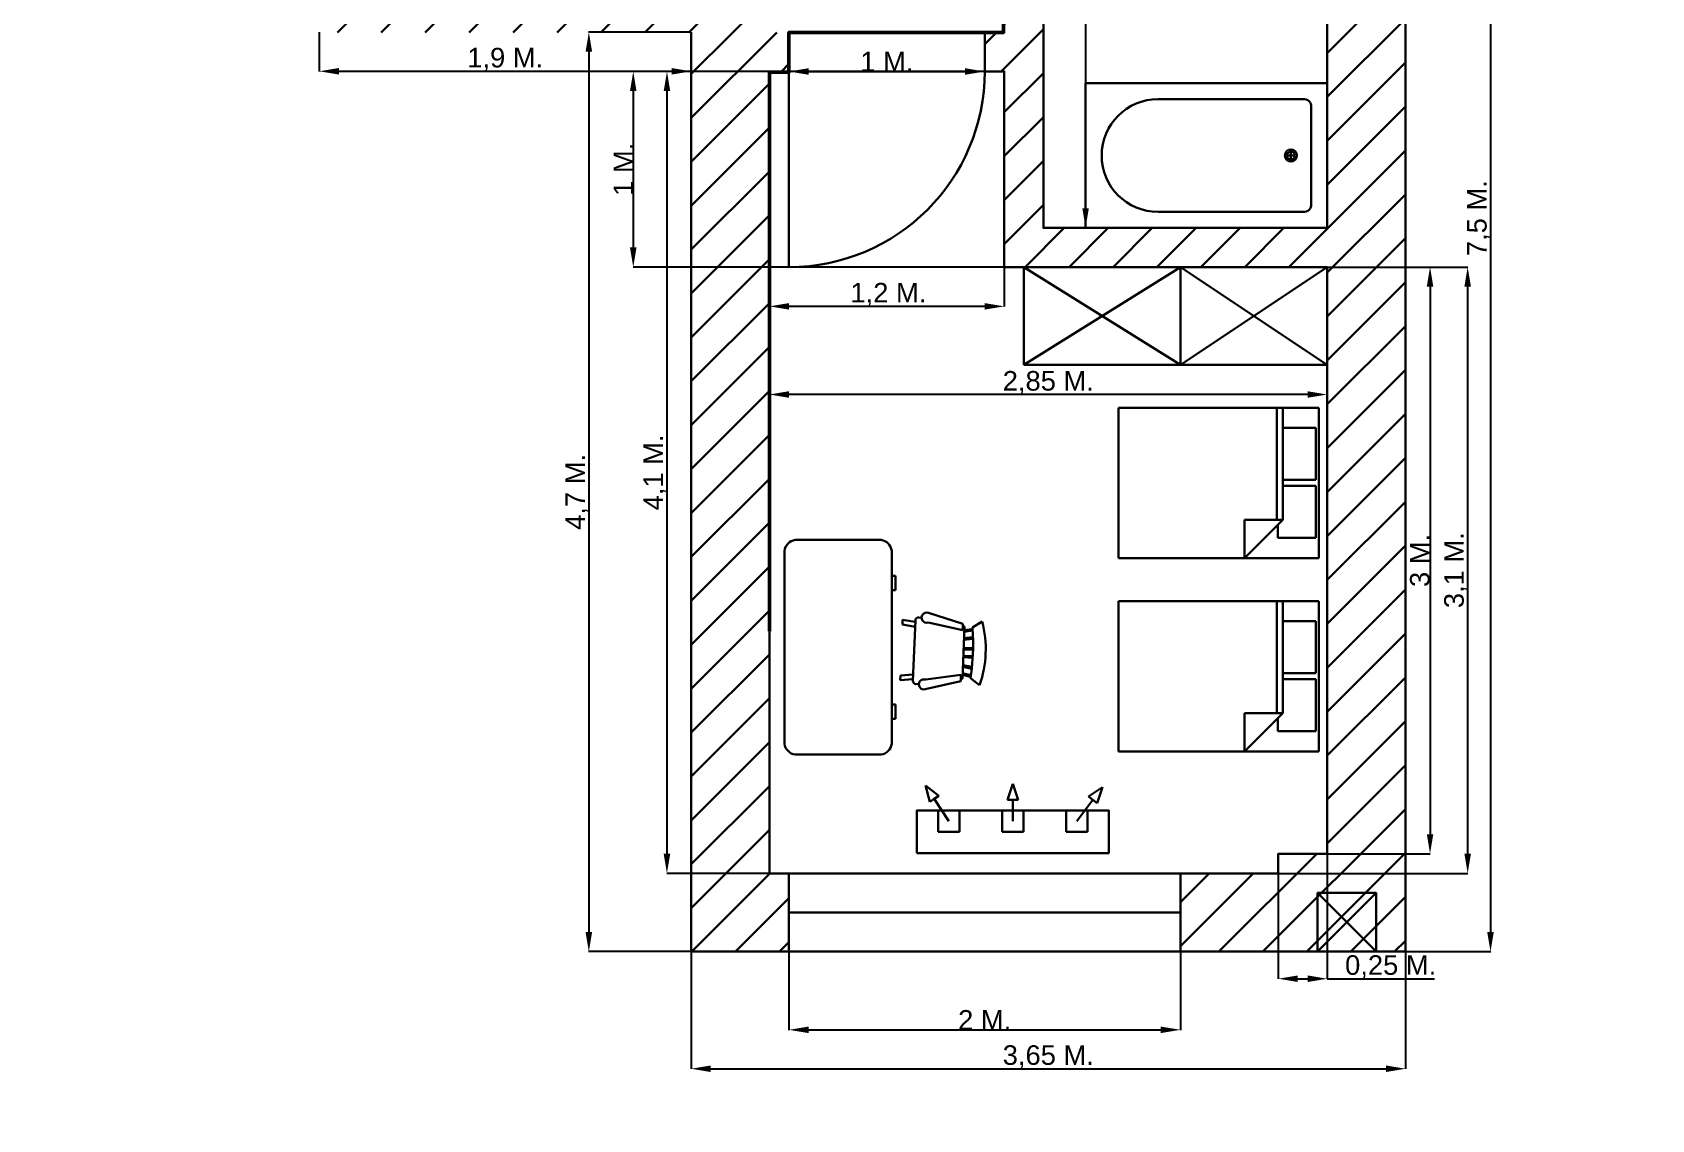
# Model space of a CAD drawing. Header units: millimetres. Extents: x 2020 to 22814, y -453 to 28710.
# Drawn here: x 6257 to 14531, y 9440 to 14999 of the extents above; entities that cross this region are included whole.
import ezdxf

# ---------------------------------------------------------------- set-up
doc = ezdxf.new("R2010")
doc.units = ezdxf.units.MM
doc.layers.add('Cable', color=1, linetype='Continuous', lineweight=50)
doc.layers.add('contur', color=7, linetype='Continuous', lineweight=30)
doc.layers.add('dimension', color=30, linetype='Continuous')
doc.styles.get("Standard").update_dxf_attribs({"font": 'arial.ttf'})
doc.dimstyles.new('Meters', dxfattribs={"dimtxt": 100, "dimasz": 100, "dimexe": 1.25, "dimexo": 0.625, "dimtad": 1, "dimlfac": 0.001, "dimtxsty": 'Standard', "dimcen": 2.5, "dimadec": 0, "dimazin": 0, "dimtfac": 1, "dimtmove": 0, "dimatfit": 3, "dimfxl": 1, "dimarcsym": 0})

# ---------------------------------------------------------------- blocks, each defined once
blk = doc.blocks.new('Bath Tub - 26 x 60 in.')
for p, q in [((8, -18), (10, -18)), ((9, -17), (9, -19))]:
    blk.add_line(p, q)
blk.add_lwpolyline([(0, -36), (0, 0), (60, 0), (60, -36)], close=True)
for points in [[(6, -4), (42, -4)], [(4, -30), (4, -6)], [(42, -32), (6, -32)]]:
    blk.add_lwpolyline(points)
for radius in [1.5, 1]:
    blk.add_circle((9, -18), radius)
for centre, radius, start, end in [((5.75, -5.75), 1.77, 81.8699, 188.1301), ((42, -18), 14, 270, 90), ((5.75, -30.25), 1.77, 171.8699, 278.1301)]:
    blk.add_arc(centre, radius, start, end)
blk = doc.blocks.new('Desk - 30 x 60 in.')
at = {"linetype": 'Continuous'}
for p, q in [((-26.999995, 0), (26.999995, 0)), ((-29.999995, -27), (-29.999995, -3)), ((29.999995, -3), (29.999995, -27)), ((26.999995, -30), (-26.999995, -30)), ((-20.000005, -30), (-20.000005, -31)), ((-20.000005, -31), (-16.000005, -31)), ((-16.000005, -31), (-16.000005, -30)), ((15.999995, -31), (15.999995, -30)), ((19.999995, -31), (15.999995, -31)), ((19.999995, -30), (19.999995, -31))]:
    blk.add_line(p, q, dxfattribs=at)
for centre, start, end in [((-26.499995, -3.5), 98.1301, 171.8699), ((26.499995, -3.5), 8.130102, 81.8699), ((-26.499995, -26.5), 188.1301, 261.8699), ((26.499995, -26.5), 278.1301, 351.8699)]:
    blk.add_arc(centre, 3.535534, start, end, dxfattribs=at)
blk = doc.blocks.new('Chair - Rocking')
at = {"linetype": 'Continuous'}
for p, q in [((-8, -4.5), (-10, -1.5)), ((-7.5, -4.5), (-7, -7)), ((-6.5, -7), (-7.02225, -4.43)), ((-4.5, -7), (-4.96674, -4.19951)), ((-4, -7), (-4.40532, -4.16272)), ((-1.5, -4.05012), (-1.5, -7)), ((-1, -7), (-1, -4.05012)), ((1, -7), (1, -4.04655)), ((1.5, -4.05012), (1.5, -7)), ((4, -7), (4.40187, -4.18694)), ((4.5, -7), (4.96761, -4.19437)), ((6.5, -7), (7, -4.4057)), ((7.5, -4.5), (7, -7)), ((8, -4.5), (10, -1.5)), ((-9, -7.5), (-12, -18.49999)), ((-7, -7.5), (-9, -7.5)), ((-9, -18.49999), (-7, -7.5)), ((-8.23428, -6.99939), (-8.3093, -7.47958)), ((-8.23041, -7), (8.23915, -7)), ((7, -7.5), (9, -7.5)), ((9, -18.49999), (7, -7.5)), ((8.31071, -7.48854), (8.23449, -7.00073)), ((9, -7.5), (12, -18.49999)), ((-10.36644, -20.64523), (-10.5, -21.49999)), ((-9, -22.49999), (-9.5, -26.49999)), ((0, -22.49999), (-9.5, -22.49999)), ((-8, -26.49999), (-7.5, -22.49999)), ((0, -22.49999), (9.5, -22.49999)), ((8, -26.49999), (7.5, -22.49999)), ((9, -22.49999), (9.5, -26.49999)), ((10.5, -21.49999), (10.3575, -20.58798)), ((-9.5, -26.49999), (-8, -26.49999)), ((9.5, -26.49999), (8, -26.49999))]:
    blk.add_line(p, q, dxfattribs=at)
for centre, radius, start, end in [((0, -34.08333), 34.08333, 72.93847, 107.0615), ((0, -68.25004), 64.25, 93.92211, 97.15267), ((0, -68.25004), 64.25, 82.84733, 93.92211), ((-10.5, -18.99999), 1.58114, 161.5651, 18.43495), ((10.5, -18.99999), 1.58114, 161.5651, 18.43495), ((-9.5, -21.49999), 1, 180, 270), ((9.5, -21.49999), 1, 270, 0)]:
    blk.add_arc(centre, radius, start, end, dxfattribs=at)
blk = doc.blocks.new('Bed - Queen')
at = {"linetype": 'Continuous'}
for p, q in [((0, -80.00003), (0, 0)), ((0, 0), (59.99999, 0)), ((59.99999, 0), (59.99999, -80.00003)), ((7.99999, -1.2), (28.79998, -1.2)), ((7.99999, -14.4), (7.99999, -1.2)), ((28.79998, -1.2), (28.79998, -14.4)), ((31.19999, -1.2), (51.99999, -1.2)), ((31.19999, -14.4), (31.19999, -1.2)), ((51.99999, -1.2), (51.99999, -16.4)), ((0, -14.4), (44.8, -14.4)), ((44.8, -16.8), (0, -16.8)), ((59.99999, -29.6), (44.8, -14.4)), ((44.8, -14.4), (44.8, -29.6)), ((51.99999, -16.4), (46.79936, -16.4)), ((44.8, -29.6), (59.99999, -29.6)), ((59.99999, -80.00003), (0, -80.00003))]:
    blk.add_line(p, q, dxfattribs=at)
blk = doc.blocks.new('Heater Unit')
for p, q in [((1.1007, 5.8353), (1.6336, 3.7846)), ((2.7574, 4.5144), (1.1007, 5.8353)), ((1.6336, 3.7846), (2.1955, 4.1495)), ((2.1955, 4.1495), (2.7574, 4.5144)), ((4.02, 1.34), (2.1955, 4.1495)), ((11.39, 4.02), (12.06, 6.03)), ((12.06, 6.03), (12.73, 4.02)), ((21.581, 4.4186), (23.3257, 5.6207)), ((22.1161, 4.0154), (21.581, 4.4186)), ((23.3257, 5.6207), (22.6512, 3.6122)), ((2.68, 2.68), (2.68, 0)), ((5.36, 0), (5.36, 2.68)), ((10.72, 2.68), (10.72, 0)), ((12.06, 4.02), (11.39, 4.02)), ((12.73, 4.02), (12.06, 4.02)), ((12.06, 1.34), (12.06, 4.02)), ((13.4, 0), (13.4, 2.68)), ((18.76, 2.68), (18.76, 0)), ((20.1, 1.34), (22.1161, 4.0154)), ((21.44, 0), (21.44, 2.68)), ((22.6512, 3.6122), (22.1161, 4.0154)), ((2.68, 0), (5.36, 0)), ((10.72, 0), (13.4, 0)), ((18.76, 0), (21.44, 0))]:
    blk.add_line(p, q)
blk.add_lwpolyline([(0, -2.68), (0, 2.68), (24.12, 2.68), (24.12, -2.68)], close=True)
blk = doc.blocks.new('*D20')
at = {"layer": 'Defpoints', "color": 0, "transparency": 16777216}
for p in [(10122.8, 10299.1), (12122.8, 10299.1), (12122.8, 9899.1)]:
    blk.add_point(p, dxfattribs=at)
at = {"layer": 'dimension', "color": 0, "lineweight": -2, "transparency": 16777216}
for p, q in [((10122.8, 10298.4), (10122.8, 9897.8)), ((12122.8, 10298.4), (12122.8, 9897.8)), ((10222.8, 9899.1), (12022.8, 9899.1))]:
    blk.add_line(p, q, dxfattribs=at)
at = {"layer": 'dimension', "color": 0, "transparency": 16777216}
for points in [[(10222.8, 9915.7), (10222.8, 9882.4), (10122.8, 9899.1)], [(12022.8, 9915.7), (12022.8, 9882.4), (12122.8, 9899.1)]]:
    blk.add_solid(points, dxfattribs=at)
at = {"layer": 'dimension', "color": 0, "transparency": 16777216, "insert": (11122.8, 9949.9), "char_height": 100, "attachment_point": 5}
blk.add_mtext('2 M.', dxfattribs=at)
blk = doc.blocks.new('*D27')
at = {"layer": 'Defpoints', "color": 0, "transparency": 16777216}
for p in [(10122.8, 14899.1), (11122.8, 14899.1), (11122.8, 14799.1)]:
    blk.add_point(p, dxfattribs=at)
at = {"layer": 'dimension', "color": 0, "lineweight": -2, "transparency": 16777216}
for p, q in [((10122.8, 14898.4), (10122.8, 14797.8)), ((11122.8, 14898.4), (11122.8, 14797.8)), ((10222.8, 14799.1), (11022.8, 14799.1))]:
    blk.add_line(p, q, dxfattribs=at)
at = {"layer": 'dimension', "color": 0, "transparency": 16777216}
for points in [[(10222.8, 14815.7), (10222.8, 14782.4), (10122.8, 14799.1)], [(11022.8, 14815.7), (11022.8, 14782.4), (11122.8, 14799.1)]]:
    blk.add_solid(points, dxfattribs=at)
at = {"layer": 'dimension', "color": 0, "transparency": 16777216, "insert": (10622.8, 14849.9), "char_height": 100, "attachment_point": 5}
blk.add_mtext('1 M.', dxfattribs=at)
blk = doc.blocks.new('*D66')
at = {"layer": 'Defpoints', "color": 0, "transparency": 16777216}
for p in [(11422.8, 17099.1), (11422.8, 13999.1), (11638.4, 13999.1)]:
    blk.add_point(p, dxfattribs=at)
at = {"layer": 'dimension', "color": 0, "lineweight": -2, "transparency": 16777216}
for p, q in [((11423.4, 17099.1), (11639.6, 17099.1)), ((11638.4, 16999.1), (11638.4, 14099.1)), ((11423.4, 13999.1), (11639.6, 13999.1))]:
    blk.add_line(p, q, dxfattribs=at)
at = {"layer": 'dimension', "color": 0, "transparency": 16777216}
for points in [[(11621.7, 16999.1), (11655, 16999.1), (11638.4, 17099.1)], [(11621.7, 14099.1), (11655, 14099.1), (11638.4, 13999.1)]]:
    blk.add_solid(points, dxfattribs=at)
at = {"layer": 'dimension', "color": 0, "transparency": 16777216, "insert": (11577.6, 15549.1), "char_height": 100, "attachment_point": 5, "rotation": 90}
blk.add_mtext('3,1 M.', dxfattribs=at)
blk = doc.blocks.new('*D67')
at = {"layer": 'Defpoints', "color": 0, "transparency": 16777216}
for p in [(10022.8, 13799.1), (11222.8, 13799.1), (10022.8, 13598.1)]:
    blk.add_point(p, dxfattribs=at)
at = {"layer": 'dimension', "color": 0, "lineweight": -2, "transparency": 16777216}
for p, q in [((10022.8, 13798.4), (10022.8, 13596.8)), ((11222.8, 13798.4), (11222.8, 13596.8)), ((11122.8, 13598.1), (10122.8, 13598.1))]:
    blk.add_line(p, q, dxfattribs=at)
at = {"layer": 'dimension', "color": 0, "transparency": 16777216}
for points in [[(10122.8, 13614.7), (10122.8, 13581.4), (10022.8, 13598.1)], [(11122.8, 13614.7), (11122.8, 13581.4), (11222.8, 13598.1)]]:
    blk.add_solid(points, dxfattribs=at)
at = {"layer": 'dimension', "color": 0, "transparency": 16777216, "insert": (10630.6, 13658.8), "char_height": 100, "attachment_point": 5}
blk.add_mtext('1,2 M.', dxfattribs=at)
blk = doc.blocks.new('*D68')
at = {"layer": 'Defpoints', "color": 0, "transparency": 16777216}
for p in [(10022.8, 13203.9), (12872.8, 13203.9), (10022.8, 13147.4)]:
    blk.add_point(p, dxfattribs=at)
at = {"layer": 'dimension', "color": 0, "lineweight": -2, "transparency": 16777216}
for p, q in [((10022.8, 13203.2), (10022.8, 13146.2)), ((12872.8, 13203.2), (12872.8, 13146.2)), ((12772.8, 13147.4), (10122.8, 13147.4))]:
    blk.add_line(p, q, dxfattribs=at)
at = {"layer": 'dimension', "color": 0, "transparency": 16777216}
for points in [[(10122.8, 13164.1), (10122.8, 13130.8), (10022.8, 13147.4)], [(12772.8, 13164.1), (12772.8, 13130.8), (12872.8, 13147.4)]]:
    blk.add_solid(points, dxfattribs=at)
at = {"layer": 'dimension', "color": 0, "transparency": 16777216, "insert": (11447.8, 13208.1), "char_height": 100, "attachment_point": 5}
blk.add_mtext('2,85 M.', dxfattribs=at)
blk = doc.blocks.new('*D69')
at = {"layer": 'Defpoints', "color": 0, "transparency": 16777216}
for p in [(12622.8, 10799.1), (12872.8, 10799.1), (12872.8, 10160.3)]:
    blk.add_point(p, dxfattribs=at)
at = {"layer": 'dimension', "color": 0, "lineweight": -2, "transparency": 16777216}
for p, q in [((12622.8, 10798.4), (12622.8, 10159)), ((12872.8, 10798.4), (12872.8, 10159)), ((12722.8, 10160.3), (12772.8, 10160.3)), ((12872.8, 10160.3), (13422, 10160.3))]:
    blk.add_line(p, q, dxfattribs=at)
at = {"layer": 'dimension', "color": 0, "transparency": 16777216}
for points in [[(12722.8, 10177), (12722.8, 10143.6), (12622.8, 10160.3)], [(12772.8, 10177), (12772.8, 10143.6), (12872.8, 10160.3)]]:
    blk.add_solid(points, dxfattribs=at)
at = {"layer": 'dimension', "color": 0, "transparency": 16777216, "insert": (13197.4, 10221), "char_height": 100, "attachment_point": 5}
blk.add_mtext('0,25 M.', dxfattribs=at)
blk = doc.blocks.new('*D70')
at = {"layer": 'Defpoints', "color": 0, "transparency": 16777216}
for p in [(12872.8, 13799.1), (12872.8, 10799.1), (13398.6, 10799.1)]:
    blk.add_point(p, dxfattribs=at)
at = {"layer": 'dimension', "color": 0, "lineweight": -2, "transparency": 16777216}
for p, q in [((12873.4, 13799.1), (13399.8, 13799.1)), ((13398.6, 13699.1), (13398.6, 10899.1)), ((12873.4, 10799.1), (13399.8, 10799.1))]:
    blk.add_line(p, q, dxfattribs=at)
at = {"layer": 'dimension', "color": 0, "transparency": 16777216}
for points in [[(13381.9, 13699.1), (13415.2, 13699.1), (13398.6, 13799.1)], [(13381.9, 10899.1), (13415.2, 10899.1), (13398.6, 10799.1)]]:
    blk.add_solid(points, dxfattribs=at)
at = {"layer": 'dimension', "color": 0, "transparency": 16777216, "insert": (13346.8, 12299.1), "char_height": 100, "attachment_point": 5, "rotation": 90}
blk.add_mtext('3 M.', dxfattribs=at)
blk = doc.blocks.new('*D71')
at = {"layer": 'Defpoints', "color": 0, "transparency": 16777216}
for p in [(12622.8, 13799.1), (13590.8, 13799.1), (12622.8, 10699.1)]:
    blk.add_point(p, dxfattribs=at)
at = {"layer": 'dimension', "color": 0, "lineweight": -2, "transparency": 16777216}
for p, q in [((12623.4, 13799.1), (13592.1, 13799.1)), ((13590.8, 10799.1), (13590.8, 13699.1)), ((12623.4, 10699.1), (13592.1, 10699.1))]:
    blk.add_line(p, q, dxfattribs=at)
at = {"layer": 'dimension', "color": 0, "transparency": 16777216}
for points in [[(13574.2, 13699.1), (13607.5, 13699.1), (13590.8, 13799.1)], [(13574.2, 10799.1), (13607.5, 10799.1), (13590.8, 10699.1)]]:
    blk.add_solid(points, dxfattribs=at)
at = {"layer": 'dimension', "color": 0, "transparency": 16777216, "insert": (13530.1, 12249.1), "char_height": 100, "attachment_point": 5, "rotation": 90}
blk.add_mtext('3,1 M.', dxfattribs=at)
blk = doc.blocks.new('*D72')
at = {"layer": 'Defpoints', "color": 0, "transparency": 16777216}
for p in [(11222.8, 14799.1), (9499.2, 10699.1), (11222.8, 10699.1)]:
    blk.add_point(p, dxfattribs=at)
at = {"layer": 'dimension', "color": 0, "lineweight": -2, "transparency": 16777216}
for p, q in [((11222.2, 14799.1), (9498, 14799.1)), ((9499.2, 14699.1), (9499.2, 10799.1)), ((11222.2, 10699.1), (9498, 10699.1))]:
    blk.add_line(p, q, dxfattribs=at)
at = {"layer": 'dimension', "color": 0, "transparency": 16777216}
for points in [[(9482.5, 14699.1), (9515.9, 14699.1), (9499.2, 14799.1)], [(9482.5, 10799.1), (9515.9, 10799.1), (9499.2, 10699.1)]]:
    blk.add_solid(points, dxfattribs=at)
at = {"layer": 'dimension', "color": 0, "transparency": 16777216, "insert": (9438.5, 12749.1), "char_height": 100, "attachment_point": 5, "rotation": 90}
blk.add_mtext('4,1 M.', dxfattribs=at)
blk = doc.blocks.new('*D73')
at = {"layer": 'Defpoints', "color": 0, "transparency": 16777216}
for p in [(11222.8, 14799.1), (9326.9, 13799.1), (11222.8, 13799.1)]:
    blk.add_point(p, dxfattribs=at)
at = {"layer": 'dimension', "color": 0, "lineweight": -2, "transparency": 16777216}
for p, q in [((11222.2, 14799.1), (9325.7, 14799.1)), ((9326.9, 14699.1), (9326.9, 13899.1)), ((11222.2, 13799.1), (9325.7, 13799.1))]:
    blk.add_line(p, q, dxfattribs=at)
at = {"layer": 'dimension', "color": 0, "transparency": 16777216}
for points in [[(9310.3, 14699.1), (9343.6, 14699.1), (9326.9, 14799.1)], [(9310.3, 13899.1), (9343.6, 13899.1), (9326.9, 13799.1)]]:
    blk.add_solid(points, dxfattribs=at)
at = {"layer": 'dimension', "color": 0, "transparency": 16777216, "insert": (9276.1, 14299.1), "char_height": 100, "attachment_point": 5, "rotation": 90}
blk.add_mtext('1 M.', dxfattribs=at)
blk = doc.blocks.new('*D78')
at = {"layer": 'Defpoints', "color": 0, "transparency": 16777216}
for p in [(7722.8, 15000), (9622.8, 15000), (9622.8, 14800)]:
    blk.add_point(p, dxfattribs=at)
at = {"layer": 'dimension', "color": 0, "lineweight": -2, "transparency": 16777216}
for p, q in [((7722.8, 14999.4), (7722.8, 14798.8)), ((9622.8, 14999.4), (9622.8, 14798.8)), ((7822.8, 14800), (9522.8, 14800))]:
    blk.add_line(p, q, dxfattribs=at)
at = {"layer": 'dimension', "color": 0, "transparency": 16777216}
for points in [[(7822.8, 14816.7), (7822.8, 14783.3), (7722.8, 14800)], [(9522.8, 14816.7), (9522.8, 14783.3), (9622.8, 14800)]]:
    blk.add_solid(points, dxfattribs=at)
at = {"layer": 'dimension', "color": 0, "transparency": 16777216, "insert": (8672.8, 14860.7), "char_height": 100, "attachment_point": 5}
blk.add_mtext('1,9 M.', dxfattribs=at)
blk = doc.blocks.new('*D79')
at = {"layer": 'Defpoints', "color": 0, "transparency": 16777216}
for p in [(9622.8, 15000), (9100, 10299.1), (9622.8, 10299.1)]:
    blk.add_point(p, dxfattribs=at)
at = {"layer": 'dimension', "color": 0, "lineweight": -2, "transparency": 16777216}
for p, q in [((9622.2, 15000), (9098.8, 15000)), ((9100, 14900), (9100, 10399.1)), ((9622.2, 10299.1), (9098.8, 10299.1))]:
    blk.add_line(p, q, dxfattribs=at)
at = {"layer": 'dimension', "color": 0, "transparency": 16777216}
for points in [[(9083.3, 14900), (9116.7, 14900), (9100, 15000)], [(9083.3, 10399.1), (9116.7, 10399.1), (9100, 10299.1)]]:
    blk.add_solid(points, dxfattribs=at)
at = {"layer": 'dimension', "color": 0, "transparency": 16777216, "insert": (9039.5, 12649.5), "char_height": 100, "attachment_point": 5, "rotation": 90}
blk.add_mtext('4,7 M.', dxfattribs=at)
blk = doc.blocks.new('*D80')
at = {"layer": 'Defpoints', "color": 0, "transparency": 16777216}
for p in [(9622.8, 10299.1), (13272.8, 10299.1), (13272.8, 9700)]:
    blk.add_point(p, dxfattribs=at)
at = {"layer": 'dimension', "color": 0, "lineweight": -2, "transparency": 16777216}
for p, q in [((9622.8, 10298.4), (9622.8, 9698.8)), ((13272.8, 10298.4), (13272.8, 9698.8)), ((9722.8, 9700), (13172.8, 9700))]:
    blk.add_line(p, q, dxfattribs=at)
at = {"layer": 'dimension', "color": 0, "transparency": 16777216}
for points in [[(9722.8, 9716.7), (9722.8, 9683.3), (9622.8, 9700)], [(13172.8, 9716.7), (13172.8, 9683.3), (13272.8, 9700)]]:
    blk.add_solid(points, dxfattribs=at)
at = {"layer": 'dimension', "color": 0, "transparency": 16777216, "insert": (11447.8, 9760.7), "char_height": 100, "attachment_point": 5}
blk.add_mtext('3,65 M.', dxfattribs=at)
blk = doc.blocks.new('*D81')
at = {"layer": 'Defpoints', "color": 0, "transparency": 16777216}
for p in [(13272.8, 17799.1), (13272.8, 10299.1), (13707.5, 10299.1)]:
    blk.add_point(p, dxfattribs=at)
at = {"layer": 'dimension', "color": 0, "lineweight": -2, "transparency": 16777216}
for p, q in [((13273.4, 17799.1), (13708.8, 17799.1)), ((13707.5, 17699.1), (13707.5, 10399.1)), ((13273.4, 10299.1), (13708.8, 10299.1))]:
    blk.add_line(p, q, dxfattribs=at)
at = {"layer": 'dimension', "color": 0, "transparency": 16777216}
for points in [[(13690.8, 17699.1), (13724.2, 17699.1), (13707.5, 17799.1)], [(13690.8, 10399.1), (13724.2, 10399.1), (13707.5, 10299.1)]]:
    blk.add_solid(points, dxfattribs=at)
at = {"layer": 'dimension', "color": 0, "transparency": 16777216, "insert": (13647, 14049.1), "char_height": 100, "attachment_point": 5, "rotation": 90}
blk.add_mtext('7,5 M.', dxfattribs=at)

msp = doc.modelspace()

# ---------------------------------------------------------------- hatches: boundary and pattern name
at = {"layer": 'contur'}
h = msp.add_hatch(dxfattribs=at)
h.set_pattern_fill('ANSI31', color=256, scale=50)
h.paths.add_polyline_path([(7522.804, 24899.067), (8422.804, 24899.067), (8422.804, 25299.067), (7122.804, 25299.067), (7122.804, 19199.067), (7522.804, 19199.067), (7522.804, 19299.067), (7522.804, 19899.067), (7922.804, 19899.067), (8322.804, 19899.067), (8322.804, 19299.067), (8522.804, 19299.067), (8522.804, 20399.067), (9522.804, 20399.067), (9522.804, 21199.067), (9322.804, 21199.067), (9322.804, 20599.067), (8422.804, 20599.067), (7522.804, 20599.067)])
h.paths.add_polyline_path([(7422.804, 20399.067), (7722.804, 20399.067), (8022.804, 20399.067), (8322.804, 20399.067), (8322.804, 20099.067), (8022.804, 20099.067), (7722.804, 20099.067), (7422.804, 20099.067)], flags=16)
h.paths.add_polyline_path([(7572.804, 20249.067), (7722.804, 20399.067), (7872.804, 20249.067), (8022.804, 20399.067), (8172.804, 20249.067), (8022.804, 20099.067), (7872.804, 20249.067), (7722.804, 20099.067)], flags=0)
h.paths.add_polyline_path([(10922.804, 25299.067), (10422.804, 25299.067), (10422.804, 24899.067), (10522.804, 24899.067), (10522.804, 20599.067), (10522.804, 20499.067), (10522.804, 20399.067), (10722.804, 20399.067), (10722.804, 23699.067), (10922.804, 23699.067)])
h.paths.add_polyline_path([(13522.804, 24099.067), (12422.804, 24099.067), (12422.804, 23699.067), (12722.804, 23699.067), (12722.804, 23899.067), (13022.804, 23899.067), (13022.804, 23699.067), (13122.804, 23699.067), (13123.018, 23229.092), (13522.804, 23229.092)])
h.paths.add_polyline_path([(10022.804, 14099.067), (10022.804, 14799.067), (10122.804, 14799.067), (10122.804, 14999.067), (10022.804, 14999.067), (10022.804, 15399.067), (10022.804, 16099.067), (9822.804, 16099.067), (9822.804, 15499.067), (9822.804, 15399.067), (8522.804, 15399.067), (8522.804, 15799.067), (8072.804, 15799.067), (8072.804, 16094.386), (8072.804, 16846.727), (8072.804, 17599.067), (8522.804, 17599.067), (9822.804, 17599.067), (9822.804, 17099.067), (10022.804, 17099.067), (10022.804, 17799.067), (7522.804, 17799.067), (7122.804, 17799.067), (7122.804, 17599.067), (7122.804, 17399.067), (7722.804, 17399.067), (7722.804, 14999.067), (9622.804, 14999.067), (9622.804, 10299.067), (10122.804, 10299.067), (10122.804, 10699.067), (10022.804, 10699.067), (10022.804, 11299.067)])
h.paths.add_polyline_path([(8315.447, 15099.067), (7815.447, 15099.067), (7815.447, 15599.067), (8315.447, 15599.067)], flags=16)
h.paths.add_polyline_path([(15365.177, 340.757), (18440.723, 340.757), (18440.723, 1272.601), (15365.177, 1272.601)], flags=9)
h.paths.add_polyline_path([(22246.231, -452.956), (22565.467, -452.956), (22565.467, 62.222), (22246.231, 62.222)], flags=9)
h.paths.add_polyline_path([(20746.231, -452.956), (21065.467, -452.956), (21065.467, 62.222), (20746.231, 62.222)], flags=9)
h.paths.add_polyline_path([(22100.597, 1047.044), (22711.102, 1047.044), (22711.102, 1562.222), (22100.597, 1562.222)], flags=9)
h.paths.add_polyline_path([(21661.929, 254.693), (22813.958, 254.693), (22813.958, 739.942), (21661.929, 739.942)], flags=9)
h.paths.add_polyline_path([(20161.929, 254.693), (21139.333, 254.693), (21139.333, 739.942), (20161.929, 739.942)], flags=9)
h.paths.add_polyline_path([(21678.172, 1840.172), (22681.071, 1840.172), (22681.071, 2227.962), (21678.172, 2227.962)], flags=9)
h.paths.add_polyline_path([(7678.129, 1340.129), (9593.801, 1340.129), (9593.801, 1728.175), (7678.129, 1728.175)], flags=9)
h.paths.add_polyline_path([(5179.28, 1341.451), (6592.309, 1341.451), (6592.309, 1722.59), (5179.28, 1722.59)], flags=9)
h.paths.add_polyline_path([(7678.939, 1841.11), (10174.676, 1841.11), (10174.676, 2224.295), (7678.939, 2224.295)], flags=9)
h.paths.add_polyline_path([(5178.172, 1840.172), (6511.392, 1840.172), (6511.392, 2227.962), (5178.172, 2227.962)], flags=9)
h.paths.add_polyline_path([(15963.915, 2523.085), (20834.993, 2523.085), (20834.993, 3553.439), (15963.915, 3553.439)], flags=9)
h.paths.add_polyline_path([(7014.734, 2527.177), (12311.46, 2527.177), (12311.46, 3557.532), (7014.734, 3557.532)], flags=9)
h = msp.add_hatch(dxfattribs=at)
h.set_pattern_fill('ANSI31', color=256, scale=50)
h.paths.add_polyline_path([(13522.804, 22599.067), (13123.032, 22599.067), (13122.804, 18099.062), (13022.819, 18099.067), (13022.804, 17799.067), (12872.804, 17799.067), (12872.804, 17301.075), (11222.804, 17301.075), (11222.804, 16099.067), (11422.804, 16099.067), (11422.804, 17099.067), (12872.804, 17099.067), (12872.804, 13999.067), (11422.804, 13999.067), (11422.804, 15099.067), (11222.804, 15099.067), (11222.804, 14999.067), (11122.804, 14999.067), (11122.804, 14799.067), (11222.804, 14799.067), (11222.804, 13799.067), (12872.804, 13799.067), (12872.804, 10799.067), (12622.804, 10799.067), (12622.804, 10699.067), (12122.804, 10699.067), (12122.804, 10299.067), (13272.804, 10299.067), (13272.804, 17799.067), (13123.032, 17799.067), (13123.032, 17999.067), (13322.804, 17999.067), (13322.804, 17799.067), (13520.659, 17799.067), (13522.824, 18200.532), (14322.804, 18200.532), (14322.804, 18599.067), (13522.804, 18599.067)])

# ---------------------------------------------------------------- linework, layer by layer
at = {"layer": 'Cable'}
msp.add_lwpolyline([(13123.001, 21983.413), (13122.804, 18099.062), (12722.804, 18099.062), (12722.804, 17799.067), (12872.804, 17799.067), (12872.804, 17301.075), (11222.804, 17301.075), (11219.054, 14999.067), (11122.804, 14999.067), (10122.804, 14999.067), (10122.804, 14795.317), (10022.804, 14795.317), (10022.804, 11937.501)], dxfattribs=at)
at = {"layer": 'contur'}
for p, q in [((9622.804, 14999.067), (9622.804, 10299.067)), ((10122.804, 14999.067), (10122.804, 14799.067)), ((10122.804, 14799.067), (10022.804, 14799.067)), ((10022.804, 14799.067), (10022.804, 14099.067)), ((10122.804, 14799.067), (10122.804, 13799.067)), ((10022.804, 14099.067), (10022.804, 11299.067)), ((11322.804, 13799.067), (11322.804, 13299.067)), ((12122.804, 13299.067), (11322.804, 13799.067)), ((11322.804, 13299.067), (12122.804, 13799.067)), ((11322.804, 13799.067), (12872.804, 13799.067)), ((12122.804, 13799.067), (12122.804, 13299.067)), ((12122.804, 13799.067), (12872.804, 13299.067)), ((12122.804, 13299.067), (12872.804, 13799.067)), ((12872.804, 13299.067), (12872.804, 13799.067)), ((11322.804, 13299.067), (12872.804, 13299.067)), ((10022.804, 11299.067), (10022.804, 10699.067)), ((10022.804, 10699.067), (10122.804, 10699.067)), ((10122.804, 10299.067), (10122.804, 10699.067)), ((10122.804, 10699.067), (12122.804, 10699.067)), ((12122.804, 10699.067), (12122.804, 10299.067)), ((12822.804, 10599.067), (13122.804, 10299.067)), ((13122.804, 10599.067), (12822.804, 10299.067)), ((13122.804, 10299.067), (13122.804, 10599.067)), ((9622.804, 10299.067), (10122.804, 10299.067)), ((12122.804, 10299.067), (10122.804, 10299.067))]:
    msp.add_line(p, q, dxfattribs=at)
at = {"layer": 'contur', "color": 4}
msp.add_line((10122.804, 10499.067), (12122.804, 10499.067), dxfattribs=at)
at = {"layer": 'contur'}
for points in [[(13272.804, 17799.067), (13272.804, 10299.067), (12122.804, 10299.067), (12122.804, 10699.067), (12622.804, 10699.067), (12622.804, 10799.067), (12872.804, 10799.067), (12872.804, 13799.067), (11222.804, 13799.067), (11222.804, 14799.067), (11122.804, 14799.067), (11122.804, 14999.067)], [(11122.804, 14999.067), (11122.804, 14799.067), (11222.804, 14799.067), (11222.804, 13799.067), (12872.804, 13799.067), (12872.804, 10799.067), (12622.804, 10799.067), (12622.804, 10699.067), (12122.804, 10699.067), (12122.804, 10299.067), (13272.804, 10299.067), (13272.804, 17799.067)], [(11422.804, 15099.067), (11422.804, 13999.067), (12872.804, 13999.067), (12872.804, 17099.067)], [(12872.804, 17099.067), (12872.804, 13999.067), (11422.804, 13999.067), (11422.804, 15099.067)]]:
    msp.add_lwpolyline(points, dxfattribs=at)
msp.add_lwpolyline([(12822.804, 10599.067), (13122.804, 10599.067), (13122.804, 10299.067), (12822.804, 10299.067)], close=True, dxfattribs=at)
msp.add_arc((10122.804, 14799.067), 1000, 270, 0, dxfattribs=at)

# ---------------------------------------------------------------- block references
for name, p, xscale, yscale, zscale, rotation in [('Bath Tub - 26 x 60 in.', (12872.804, 13999.067), 20.574, 20.574, 20.574, 180), ('Bed - Queen', (12829.875, 13079.42), 12.8016, 12.8016, 12.8016, 270), ('Desk - 30 x 60 in.', (10099.424, 11855.057), 18.288, 18.288, 18.288, 90), ('Bed - Queen', (12829.875, 12090.908), 12.8016, 12.8016, 12.8016, 270), ('Chair - Rocking', (11127.749, 11823.473), 16.256, 16.256, 16.256, 267.6927567464713)]:
    msp.add_blockref(name, p, dxfattribs=dict(at, xscale=xscale, yscale=yscale, zscale=zscale, rotation=rotation))
at = {"layer": 'contur', "xscale": 40.64, "yscale": 40.64, "zscale": 40.64}
msp.add_blockref('Heater Unit', (10776.17, 10911.76), dxfattribs=at)

# ---------------------------------------------------------------- dimensions: what is measured, and where the dimension line sits
at = {"layer": 'dimension'}
for base, p1, p2, picture, middle in [((13707.503, 10299.067), (13272.804, 17799.067), (13272.804, 10299.067), '*D81', (13646.987, 14049.067)), ((11638.364, 13999.067), (11422.804, 17099.067), (11422.804, 13999.067), '*D66', (11577.643, 15549.067)), ((9100, 10299.067), (9622.804, 15000), (9622.804, 10299.067), '*D79', (9039.484, 12649.533)), ((9326.935, 13799.067), (11222.804, 14799.067), (11222.804, 13799.067), '*D73', (9276.071, 14299.067)), ((9499.214, 10699.067), (11222.804, 14799.067), (11222.804, 10699.067), '*D72', (9438.493, 12749.067)), ((13590.838, 13799.067), (12622.804, 10699.067), (12622.804, 13799.067), '*D71', (13530.118, 12249.067)), ((13398.563, 10799.067), (12872.804, 13799.067), (12872.804, 10799.067), '*D70', (13346.846, 12299.067))]:
    dim = msp.add_linear_dim(base=base, p1=p1, p2=p2, angle=90, dimstyle='Meters', override={"dimpost": ' M.'}, dxfattribs=at)
    dim.commit()
    dim.dimension.update_dxf_attribs({"geometry": picture, "text_midpoint": middle})
for base, p1, p2, picture, middle in [((9622.804, 14800), (7722.804, 15000), (9622.804, 15000), '*D78', (8672.804, 14860.72)), ((11122.804, 14799.067), (10122.804, 14899.067), (11122.804, 14899.067), '*D27', (10622.804, 14849.931)), ((10022.804, 13147.424), (12872.804, 13203.873), (10022.804, 13203.873), '*D68', (11447.804, 13208.144)), ((12872.804, 10160.293), (12622.804, 10799.067), (12872.804, 10799.067), '*D69', (13197.405, 10221.013)), ((13272.804, 9700), (9622.804, 10299.067), (13272.804, 10299.067), '*D80', (11447.804, 9760.72)), ((12122.804, 9899.067), (10122.804, 10299.067), (12122.804, 10299.067), '*D20', (11122.804, 9949.931))]:
    dim = msp.add_linear_dim(base=base, p1=p1, p2=p2, dimstyle='Meters', override={"dimpost": ' M.'}, dxfattribs=at)
    dim.commit()
    dim.dimension.update_dxf_attribs({"geometry": picture, "text_midpoint": middle})
dim = msp.add_linear_dim(base=(10022.804, 13598.07), p1=(11222.804, 13799.067), p2=(10022.804, 13799.067), dimstyle='Meters', override={"dimpost": ' M.'}, dxfattribs=at)
dim.commit()
dim.dimension.update_dxf_attribs({"geometry": '*D67', "text_midpoint": (10630.586, 13598.07), "dimtype": 160})

doc.saveas('drawing.dxf')
